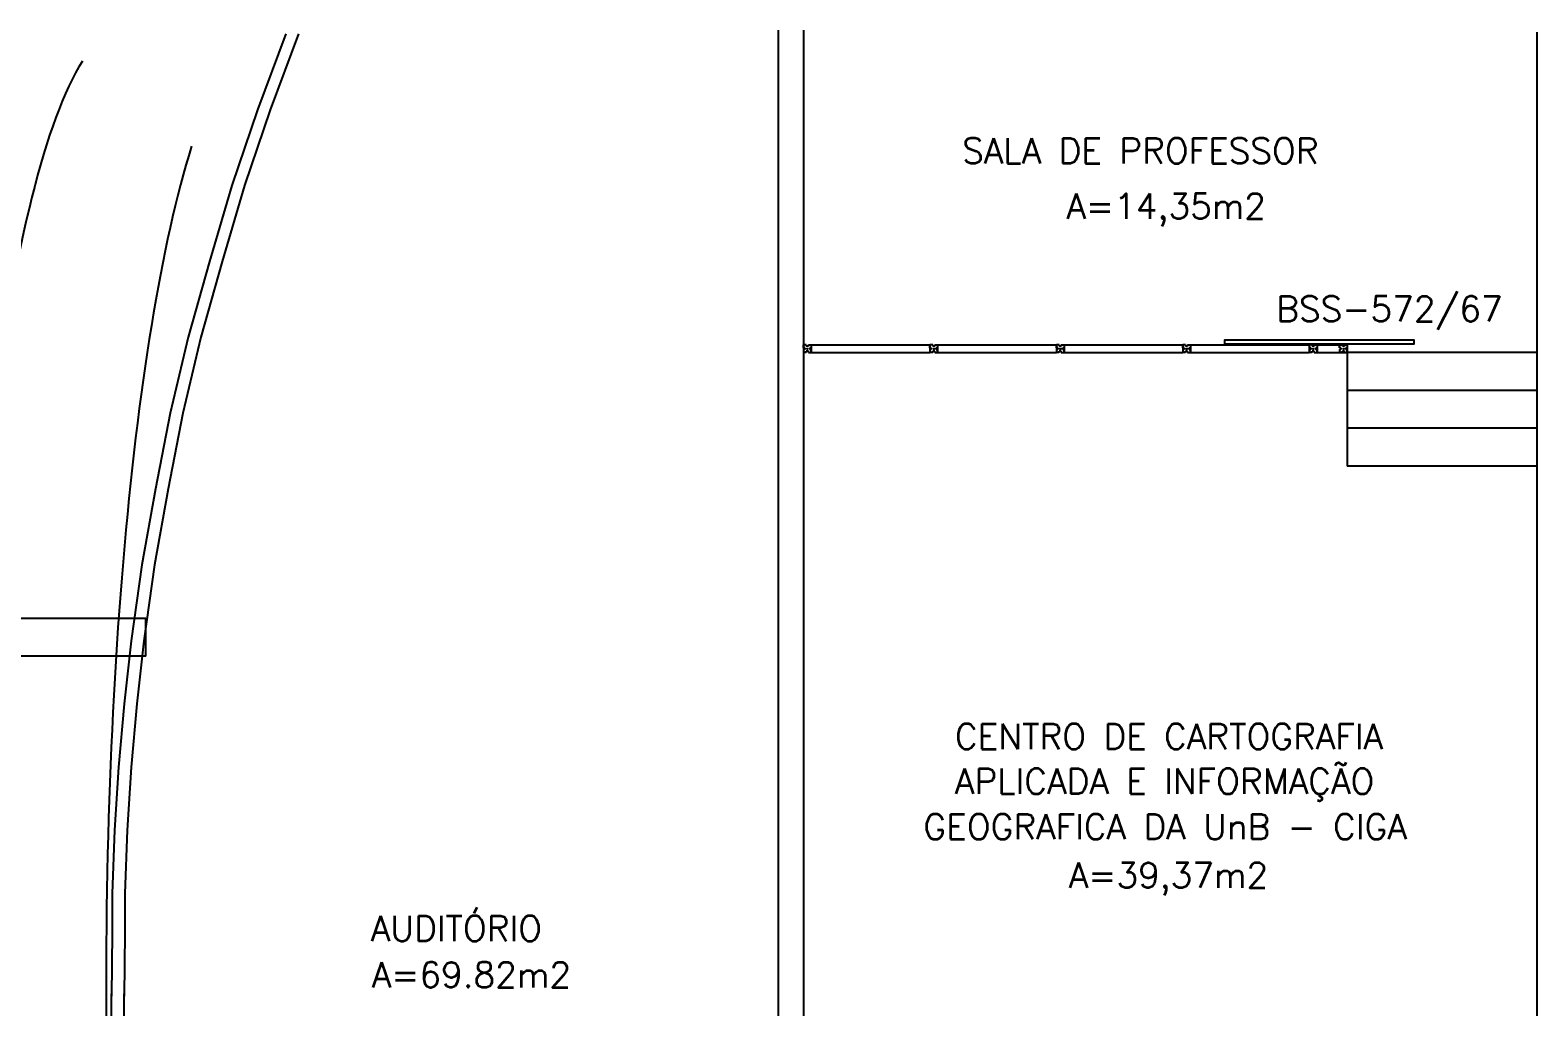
# Model space of a CAD drawing. Extents: x 0 to 244, y -71 to 76.
# Drawn here: x 93.07 to 104.99, y 7.49 to 15.22 of the extents above; entities that cross this region are included whole.
import ezdxf
from ezdxf.enums import TextEntityAlignment as Align

# ---------------------------------------------------------------- set-up
doc = ezdxf.new("R2010")
doc.units = 0
doc.header["$LTSCALE"] = 0.01
doc.header["$MEASUREMENT"] = 0
doc.layers.get('0').update_dxf_attribs({"linetype": 'CONTINUOUS'})
for name, color, linetype in [('ALV', 2, 'CONTINUOUS'), ('DIV', 2, 'CONTINUOUS'), ('ESTR', 3, 'CONTINUOUS'), ('LAYOUT-ANF', 1, 'CONTINUOUS'), ('PISO', 1, 'CONTINUOUS'), ('TEXTO', 2, 'CONTINUOUS'), ('TEXTO-ENDEREÇO', 2, 'CONTINUOUS'), ('ÁREA', 2, 'CONTINUOUS')]:
    doc.layers.add(name, color=color, linetype=linetype)
doc.layers.get('0').freeze()
doc.styles.add('UNB-100', font='simplex.shx', dxfattribs={"height": 0.2})
doc.styles.add('UNB-100-1', font='simplex.shx', dxfattribs={"height": 0.2})

# ---------------------------------------------------------------- blocks, each defined once
blk = doc.blocks.new('PISOANF-SSN')
for p, q in [((0, 0), (-0.224, -0.6)), ((-0.224, -0.6), (-0.427, -1.2)), ((-0.427, -1.2), (-0.603, -1.8)), ((-0.603, -1.8), (-0.772, -2.4)), ((-0.772, -2.4), (-0.914, -3)), ((-0.914, -3), (-1.032, -3.6)), ((-1.032, -3.6), (-1.14, -4.2)), ((-1.14, -4.2), (-1.223, -4.8)), ((-1.223, -4.8), (-1.28, -5.3)), ((-1.28, -5.3), (-1.324, -5.8)), ((-1.324, -5.8), (-1.355, -6.3)), ((-1.355, -6.3), (-1.374, -6.8)), ((-1.374, -6.8), (-1.374, -7.111)), ((-1.374, -7.111), (-1.38, -7.611)), ((-1.374, -8.093), (-1.38, -7.593)), ((-1.355, -8.593), (-1.374, -8.093)), ((-1.324, -9.093), (-1.355, -8.593)), ((-1.28, -9.593), (-1.324, -9.093)), ((-1.223, -10.093), (-1.28, -9.593)), ((-1.14, -10.693), (-1.223, -10.093)), ((-1.032, -11.293), (-1.14, -10.693)), ((-0.914, -11.893), (-1.032, -11.293)), ((-0.772, -12.493), (-0.914, -11.893)), ((-0.603, -13.093), (-0.772, -12.493)), ((-0.427, -13.693), (-0.603, -13.093))]:
    blk.add_line(p, q)
blk.add_lwpolyline([(-0.224, -14.293), (-0.427, -13.693)], close=True)
blk.add_lwpolyline([(0, -14.893), (-0.224, -14.293)])
blk = doc.blocks.new('DIVMT-SSN')
for p, q in [((-0.03, 0.008), (-0.03, 0.03)), ((-0.006, 0.03), (-0.03, 0.03)), ((-0.03, 0.008), (-0.02, 0.008)), ((-0.02, -0.008), (-0.02, 0.008)), ((-0.006, 0.02), (-0.006, 0.03)), ((0.006, 0.02), (-0.006, 0.02)), ((-0.005, 0), (0.005, 0)), ((0.005, 0), (-0.005, 0)), ((0, 0.005), (0, -0.005)), ((0, -0.005), (0, 0.005)), ((0.006, 0.03), (0.03, 0.03)), ((0.006, 0.02), (0.006, 0.03)), ((0.03, 0.008), (0.02, 0.008)), ((0.02, -0.008), (0.02, 0.008)), ((0.03, 0.008), (0.03, 0.03)), ((-0.03, -0.008), (-0.03, -0.03)), ((-0.03, -0.008), (-0.02, -0.008)), ((-0.03, -0.03), (-0.03, -0.97)), ((-0.03, -0.03), (-0.009, -0.03)), ((0.03, -0.03), (-0.03, -0.03)), ((-0.03, -0.03), (-0.006, -0.03)), ((-0.009, -0.03), (-0.027, -0.03)), ((-0.006, -0.02), (-0.006, -0.03)), ((-0.006, -0.02), (0.006, -0.02)), ((-0.006, -0.02), (-0.006, -0.03)), ((0.006, -0.02), (-0.006, -0.02)), ((0.005, -0.03), (-0.005, -0.03)), ((0.006, -0.02), (0.006, -0.03)), ((0.006, -0.02), (0.006, -0.03)), ((0.03, -0.03), (0.006, -0.03)), ((0.03, -0.008), (0.02, -0.008)), ((0.03, -0.008), (0.03, -0.03)), ((0.03, -0.03), (0.03, -0.97)), ((0.03, -0.97), (-0.03, -0.97)), ((-0.006, -0.98), (-0.006, -0.97)), ((-0.006, -0.98), (0.006, -0.98)), ((0.006, -1.001), (-0.006, -1.001)), ((0.005, -0.97), (-0.005, -0.97)), ((0, -0.994), (0, -1.007)), ((0, -1.02), (0, -1.021)), ((0.006, -0.98), (0.006, -0.97))]:
    blk.add_line(p, q)

msp = doc.modelspace()

# ---------------------------------------------------------------- linework, layer by layer
at = {"layer": 'ALV'}
for p, q in [((98.989, 15.22), (98.989, 0.249)), ((99.189, 15.22), (99.189, -0.001)), ((104.989, 15.204), (104.989, 3.351))]:
    msp.add_line(p, q, dxfattribs=at)
at = {"layer": 'DIV'}
for p, q in [((103.19, 12.706), (103.19, 12.73)), ((103.212, 12.73), (103.19, 12.73)), ((103.2, 12.706), (103.19, 12.706)), ((103.19, 12.694), (103.19, 12.67)), ((103.2, 12.694), (103.19, 12.694)), ((103.212, 12.67), (103.19, 12.67)), ((103.2, 12.706), (103.2, 12.694)), ((103.212, 12.73), (103.212, 12.72)), ((103.228, 12.72), (103.212, 12.72)), ((103.212, 12.67), (103.212, 12.68)), ((103.228, 12.68), (103.212, 12.68)), ((103.215, 12.7), (103.225, 12.7)), ((103.225, 12.7), (103.215, 12.7)), ((103.22, 12.695), (103.22, 12.705)), ((103.22, 12.705), (103.22, 12.695)), ((103.228, 12.73), (103.25, 12.73)), ((103.228, 12.73), (103.228, 12.72)), ((103.228, 12.67), (103.228, 12.68)), ((103.228, 12.67), (103.25, 12.67)), ((103.241, 12.706), (103.25, 12.706)), ((103.241, 12.694), (103.241, 12.706)), ((103.241, 12.706), (103.25, 12.706)), ((103.241, 12.706), (103.241, 12.694)), ((103.241, 12.694), (103.25, 12.694)), ((103.241, 12.694), (103.25, 12.694)), ((103.25, 12.73), (103.489, 12.73)), ((103.25, 12.73), (103.25, 12.67)), ((103.25, 12.73), (103.25, 12.706)), ((103.25, 12.705), (103.25, 12.695)), ((103.25, 12.67), (103.25, 12.694)), ((103.25, 12.67), (103.25, 12.691)), ((103.25, 12.691), (103.25, 12.673)), ((103.25, 12.67), (103.489, 12.67)), ((103.429, 12.706), (103.429, 12.73)), ((103.451, 12.73), (103.429, 12.73)), ((103.438, 12.706), (103.429, 12.706)), ((103.429, 12.694), (103.429, 12.67)), ((103.438, 12.694), (103.429, 12.694)), ((103.451, 12.67), (103.429, 12.67)), ((103.438, 12.706), (103.438, 12.694)), ((103.451, 12.73), (103.451, 12.72)), ((103.467, 12.72), (103.451, 12.72)), ((103.451, 12.67), (103.451, 12.68)), ((103.467, 12.68), (103.451, 12.68)), ((103.454, 12.7), (103.464, 12.7)), ((103.464, 12.7), (103.454, 12.7)), ((103.459, 12.695), (103.459, 12.705)), ((103.459, 12.705), (103.459, 12.695)), ((103.467, 12.73), (103.489, 12.73)), ((103.467, 12.73), (103.467, 12.72)), ((103.467, 12.67), (103.467, 12.68)), ((103.467, 12.67), (103.489, 12.67)), ((103.479, 12.706), (103.489, 12.706)), ((103.479, 12.694), (103.479, 12.706)), ((103.479, 12.706), (103.489, 12.706)), ((103.479, 12.706), (103.479, 12.694)), ((103.479, 12.694), (103.489, 12.694)), ((103.479, 12.694), (103.489, 12.694)), ((103.489, 12.73), (103.489, 12.67)), ((103.489, 12.73), (103.489, 12.706)), ((103.489, 12.705), (103.489, 12.695)), ((103.489, 12.67), (103.489, 12.694)), ((103.489, 12.67), (103.489, 12.691)), ((103.489, 12.691), (103.489, 12.673))]:
    msp.add_line(p, q, dxfattribs=at)
at = {"layer": 'ESTR'}
for p, q in [((91.737, 10.568), (93.987, 10.568)), ((93.987, 10.268), (93.987, 10.568)), ((93.987, 10.268), (91.737, 10.268))]:
    msp.add_line(p, q, dxfattribs=at)
at = {"layer": 'LAYOUT-ANF'}
for centre, ratio, start_param in [((93.828, 7.669), 0.172491, 0.265422), ((94.978, 7.669), 0.172441, 0.503163)]:
    msp.add_ellipse(centre, major_axis=(0, 7.57), ratio=ratio, start_param=start_param, end_param=2.942615, dxfattribs=at)
at = {"layer": 'PISO'}
for p, q in [((104.989, 12.67), (103.489, 12.67)), ((103.489, 12.67), (103.489, 11.77)), ((104.989, 12.37), (103.489, 12.37)), ((104.989, 12.07), (103.489, 12.07)), ((104.989, 11.77), (103.489, 11.77))]:
    msp.add_line(p, q, dxfattribs=at)
at = {"layer": 'TEXTO-ENDEREÇO'}
msp.add_lwpolyline([(102.518, 12.738), (104.018, 12.738), (104.018, 12.768), (102.518, 12.768)], close=True, dxfattribs=at)

# ---------------------------------------------------------------- block references
at = {"layer": 'DIV', "rotation": 90}
for p in [(99.219, 12.7), (100.219, 12.7), (101.219, 12.7), (102.219, 12.7)]:
    msp.add_blockref('DIVMT-SSN', p, dxfattribs=at)
at = {"layer": 'ESTR'}
for p in [(95.095, 15.19), (95.195, 15.19)]:
    msp.add_blockref('PISOANF-SSN', p, dxfattribs=at)

# ---------------------------------------------------------------- texts
at = {"layer": 'TEXTO', "style": 'UNB-100'}
for s, p in [('SALA DE PROFESSOR', (100.443, 14.166)), ('CENTRO DE CARTOGRAFIA', (100.386, 9.533)), ('APLICADA E INFORMAÇÃO ', (100.386, 9.178)), ('GEOGRAFICA DA UnB - CIGA', (100.137, 8.819)), ('AUDITÓRIO', (95.766, 8.014))]:
    msp.add_text(s, height=0.2, dxfattribs=at).set_placement(p)
at = {"layer": 'TEXTO-ENDEREÇO', "insert": (102.927, 12.982), "char_height": 0.2, "attachment_point": 4, "style": 'UNB-100-1'}
msp.add_mtext('\\A1;BSS-572/67', dxfattribs=at)
at = {"layer": 'ÁREA', "style": 'UNB-100'}
for s, p in [('A=14,35m2', (102.057, 13.728)), ('A=39,37m2', (102.075, 8.435)), ('A=69.82m2', (96.562, 7.648))]:
    msp.add_text(s, height=0.2, dxfattribs=at).set_placement(p, align=Align.CENTER)

doc.saveas('drawing.dxf')
